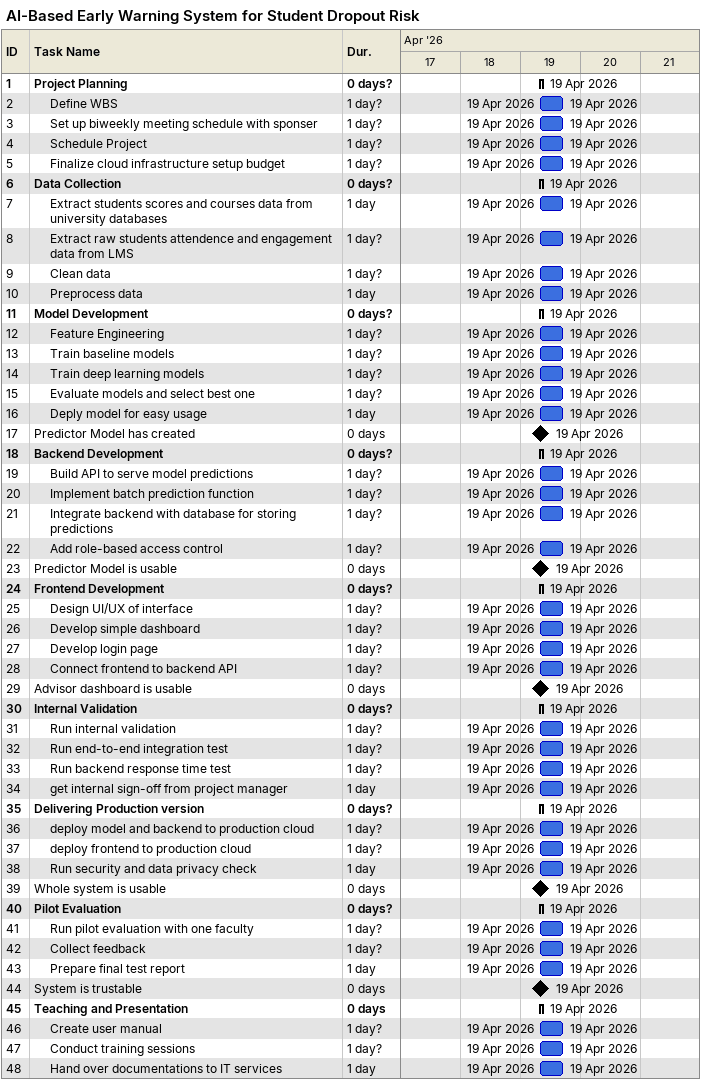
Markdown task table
AI-Based Early Warning System for Student Dropout Risk

| ID | Level | Task | Duration | Start | Finish |
|---|---|---|---|---|---|
| 1 | 1 | **Project Planning** | 0d? | 2026-04-19 | 2026-04-19 |
| 2 | 2 | Define WBS | 1d? | 2026-04-19 | 2026-04-19 |
| 3 | 2 | Set up biweekly meeting schedule with sponser | 1d? | 2026-04-19 | 2026-04-19 |
| 4 | 2 | Schedule Project | 1d? | 2026-04-19 | 2026-04-19 |
| 5 | 2 | Finalize cloud infrastructure setup budget | 1d? | 2026-04-19 | 2026-04-19 |
| 6 | 1 | **Data Collection** | 0d? | 2026-04-19 | 2026-04-19 |
| 7 | 2 | Extract students scores and courses data from university databases | 1d | 2026-04-19 | 2026-04-19 |
| 8 | 2 | Extract raw students attendence and engagement data from LMS | 1d? | 2026-04-19 | 2026-04-19 |
| 9 | 2 | Clean data | 1d? | 2026-04-19 | 2026-04-19 |
| 10 | 2 | Preprocess data | 1d | 2026-04-19 | 2026-04-19 |
| 11 | 1 | **Model Development** | 0d? | 2026-04-19 | 2026-04-19 |
| 12 | 2 | Feature Engineering | 1d? | 2026-04-19 | 2026-04-19 |
| 13 | 2 | Train baseline models | 1d? | 2026-04-19 | 2026-04-19 |
| 14 | 2 | Train deep learning models | 1d? | 2026-04-19 | 2026-04-19 |
| 15 | 2 | Evaluate models and select best one | 1d? | 2026-04-19 | 2026-04-19 |
| 16 | 2 | Deply model for easy usage | 1d | 2026-04-19 | 2026-04-19 |
| 17 | 1 | Predictor Model has created | 0d | 2026-04-19 | 2026-04-19 |
| 18 | 1 | **Backend Development** | 0d? | 2026-04-19 | 2026-04-19 |
| 19 | 2 | Build API to serve model predictions | 1d? | 2026-04-19 | 2026-04-19 |
| 20 | 2 | Implement batch prediction function | 1d? | 2026-04-19 | 2026-04-19 |
| 21 | 2 | Integrate backend with database for storing predictions | 1d? | 2026-04-19 | 2026-04-19 |
| 22 | 2 | Add role-based access control | 1d? | 2026-04-19 | 2026-04-19 |
| 23 | 1 | Predictor Model is usable | 0d | 2026-04-19 | 2026-04-19 |
| 24 | 1 | **Frontend Development** | 0d? | 2026-04-19 | 2026-04-19 |
| 25 | 2 | Design UI/UX of interface | 1d? | 2026-04-19 | 2026-04-19 |
| 26 | 2 | Develop simple dashboard | 1d? | 2026-04-19 | 2026-04-19 |
| 27 | 2 | Develop login page | 1d? | 2026-04-19 | 2026-04-19 |
| 28 | 2 | Connect frontend to backend API | 1d? | 2026-04-19 | 2026-04-19 |
| 29 | 1 | Advisor dashboard is usable | 0d | 2026-04-19 | 2026-04-19 |
| 30 | 1 | **Internal Validation** | 0d? | 2026-04-19 | 2026-04-19 |
| 31 | 2 | Run internal validation | 1d? | 2026-04-19 | 2026-04-19 |
| 32 | 2 | Run end-to-end integration test | 1d? | 2026-04-19 | 2026-04-19 |
| 33 | 2 | Run backend response time test | 1d? | 2026-04-19 | 2026-04-19 |
| 34 | 2 | get internal sign-off from project manager | 1d | 2026-04-19 | 2026-04-19 |
| 35 | 1 | **Delivering Production version** | 0d? | 2026-04-19 | 2026-04-19 |
| 36 | 2 | deploy model and backend to production cloud | 1d? | 2026-04-19 | 2026-04-19 |
| 37 | 2 | deploy frontend to production cloud | 1d? | 2026-04-19 | 2026-04-19 |
| 38 | 2 | Run security and data privacy check | 1d | 2026-04-19 | 2026-04-19 |
| 39 | 1 | Whole system is usable | 0d | 2026-04-19 | 2026-04-19 |
| 40 | 1 | **Pilot Evaluation** | 0d? | 2026-04-19 | 2026-04-19 |
| 41 | 2 | Run pilot evaluation with one faculty | 1d? | 2026-04-19 | 2026-04-19 |
| 42 | 2 | Collect feedback | 1d? | 2026-04-19 | 2026-04-19 |
| 43 | 2 | Prepare final test report | 1d | 2026-04-19 | 2026-04-19 |
| 44 | 1 | System is trustable | 0d | 2026-04-19 | 2026-04-19 |
| 45 | 1 | **Teaching and Presentation** | 0d | 2026-04-19 | 2026-04-19 |
| 46 | 2 | Create user manual | 1d? | 2026-04-19 | 2026-04-19 |
| 47 | 2 | Conduct training sessions | 1d? | 2026-04-19 | 2026-04-19 |
| 48 | 2 | Hand over documentations to IT services | 1d | 2026-04-19 | 2026-04-19 |
